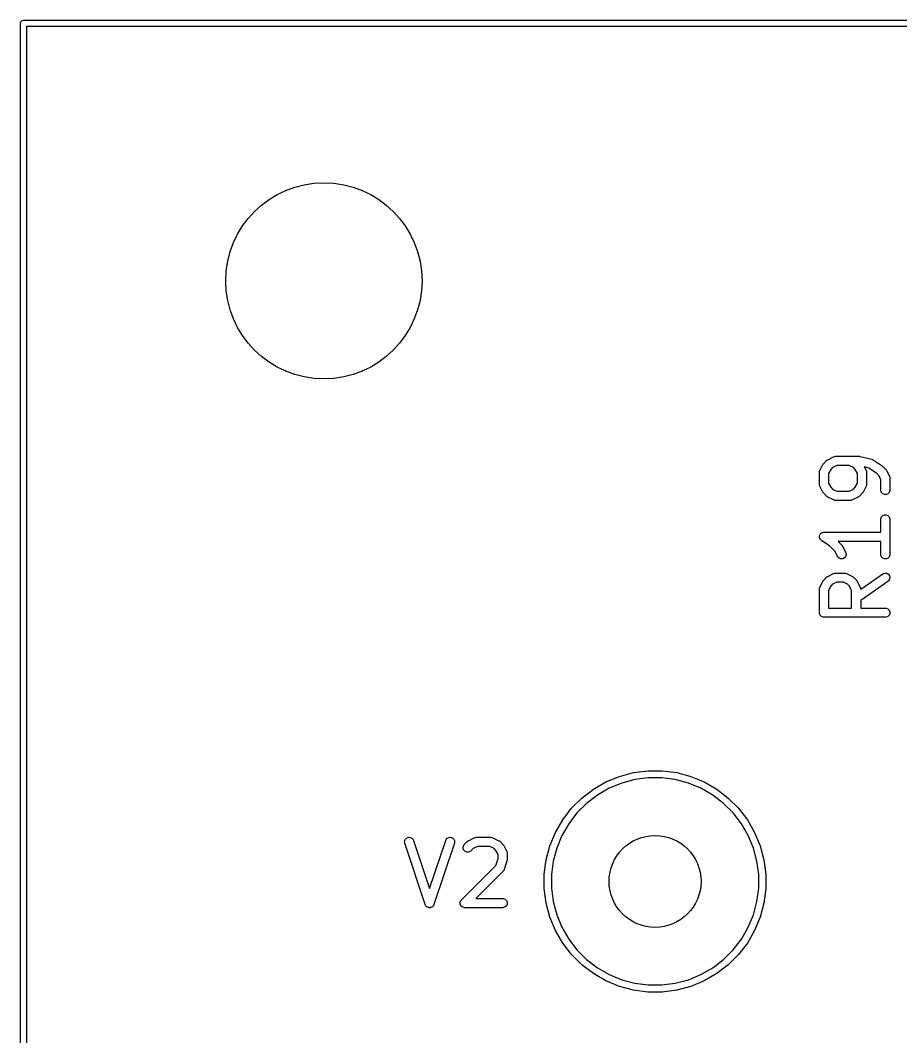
# Model space of a CAD drawing. Header units: millimetres. Extents: x 112.3 to 187.7, y -128.1 to -63.8.
# Drawn here: x 112.35 to 126.7, y -80.33 to -63.75 of the extents above; entities that cross this region are included whole.
import ezdxf

# ---------------------------------------------------------------- set-up
doc = ezdxf.new("R2010")
doc.units = ezdxf.units.MM
doc.layers.add('F.Silkscreen', color=41, linetype='CONTINUOUS', true_color=0xf2eda1)

msp = doc.modelspace()

# ---------------------------------------------------------------- linework, layer by layer
at = {"layer": 'F.Silkscreen', "linetype": 'CONTINUOUS'}
for p, q in [((112.35, -63.8), (112.353806, -63.780866)), ((112.35, -128.099999), (112.35, -63.8)), ((112.353806, -63.780866), (112.380866, -63.753806)), ((112.380866, -63.753806), (112.4, -63.75)), ((112.4, -63.75), (187.699999, -63.75)), ((112.45, -63.85), (112.45, -128.049999)), ((187.649999, -63.85), (112.45, -63.85)), ((125.449405, -70.9803), (125.497024, -70.932681)), ((125.497024, -70.932681), (125.502773, -70.927962)), ((125.502773, -70.927962), (125.504073, -70.926464)), ((125.504073, -70.926464), (125.506332, -70.925042)), ((125.506332, -70.925042), (125.508389, -70.923354)), ((125.508389, -70.923354), (125.510216, -70.922596)), ((125.510216, -70.922596), (125.516516, -70.918632)), ((125.516516, -70.918632), (125.611754, -70.871013)), ((125.611754, -70.871013), (125.625485, -70.865758)), ((125.625485, -70.865758), (125.628174, -70.865566)), ((125.628174, -70.865566), (125.630663, -70.864536)), ((125.630663, -70.864536), (125.645295, -70.863095)), ((125.645295, -70.863095), (126.026247, -70.863095)), ((126.026247, -70.863095), (126.0288, -70.863346)), ((126.0288, -70.863346), (126.029893, -70.863184)), ((126.029893, -70.863184), (126.035366, -70.863993)), ((126.035366, -70.863993), (126.040879, -70.864536)), ((126.040879, -70.864536), (126.0419, -70.864958)), ((126.0419, -70.864958), (126.044437, -70.865334)), ((126.044437, -70.865334), (126.234913, -70.912953)), ((126.234913, -70.912953), (126.243535, -70.916033)), ((126.243535, -70.916033), (126.245352, -70.916393)), ((126.245352, -70.916393), (126.246999, -70.917271)), ((126.246999, -70.917271), (126.248759, -70.9179)), ((126.248759, -70.9179), (126.250247, -70.919003)), ((126.250247, -70.919003), (126.258326, -70.92331)), ((126.258326, -70.92331), (126.401183, -71.018548)), ((125.379819, -71.128571), (125.38126, -71.113939)), ((125.379819, -71.319047), (125.379819, -71.128571)), ((125.38126, -71.113939), (125.382291, -71.111449)), ((125.382291, -71.111449), (125.382482, -71.108762)), ((125.382482, -71.108762), (125.387737, -71.09503)), ((125.387737, -71.09503), (125.435356, -70.999792)), ((125.435356, -70.999792), (125.43932, -70.993492)), ((125.43932, -70.993492), (125.440078, -70.991665)), ((125.440078, -70.991665), (125.441766, -70.989608)), ((125.441766, -70.989608), (125.443188, -70.987349)), ((125.443188, -70.987349), (125.444686, -70.986049)), ((125.444686, -70.986049), (125.449405, -70.9803)), ((125.564077, -71.07776), (125.529819, -71.146276)), ((125.594484, -71.047353), (125.564077, -71.07776)), ((125.663, -71.013095), (125.594484, -71.047353)), ((125.865685, -71.013095), (125.663, -71.013095)), ((125.934201, -71.047353), (125.865685, -71.013095)), ((125.964608, -71.07776), (125.934201, -71.047353)), ((125.998866, -71.146276), (125.964608, -71.07776)), ((126.185929, -71.055324), (126.111833, -71.0368)), ((126.111833, -71.0368), (126.140948, -71.09503)), ((126.140948, -71.09503), (126.146203, -71.108761)), ((126.146203, -71.108761), (126.146394, -71.11145)), ((126.146394, -71.11145), (126.147425, -71.113939)), ((126.147425, -71.113939), (126.148866, -71.128571)), ((126.148866, -71.128571), (126.148866, -71.319047)), ((126.311798, -71.139236), (126.185929, -71.055324)), ((126.345561, -71.172998), (126.311798, -71.139236)), ((126.401183, -71.018548), (126.401223, -71.018581)), ((126.401223, -71.018581), (126.401247, -71.018591)), ((126.401247, -71.018591), (126.406823, -71.023167)), ((126.406823, -71.023167), (126.412558, -71.027864)), ((126.412558, -71.027864), (126.412572, -71.027885)), ((126.412572, -71.027885), (126.412612, -71.027918)), ((126.412612, -71.027918), (126.460232, -71.075537)), ((126.460232, -71.075537), (126.46495, -71.081286)), ((126.46495, -71.081286), (126.46645, -71.082587)), ((126.46645, -71.082587), (126.467872, -71.084846)), ((126.467872, -71.084846), (126.46956, -71.086903)), ((126.46956, -71.086903), (126.470317, -71.08873)), ((126.470317, -71.08873), (126.474282, -71.09503)), ((126.474282, -71.09503), (126.521901, -71.190268)), ((125.529819, -71.146276), (125.529819, -71.301342)), ((125.529819, -71.301342), (125.564077, -71.369858)), ((125.964608, -71.369858), (125.998866, -71.301342)), ((125.998866, -71.301342), (125.998866, -71.146276)), ((126.379819, -71.241514), (126.345561, -71.172998)), ((126.379819, -71.414285), (126.379819, -71.241514)), ((126.521901, -71.190268), (126.527156, -71.203999)), ((126.527156, -71.203999), (126.527347, -71.206688)), ((126.527347, -71.206688), (126.528378, -71.209177)), ((126.528378, -71.209177), (126.529819, -71.223809)), ((126.529819, -71.223809), (126.529819, -71.414285)), ((125.38126, -71.333679), (125.379819, -71.319047)), ((125.382291, -71.336168), (125.38126, -71.333679)), ((125.382482, -71.338856), (125.382291, -71.336168)), ((125.387737, -71.352588), (125.382482, -71.338856)), ((125.435356, -71.447826), (125.387737, -71.352588)), ((125.43932, -71.454125), (125.435356, -71.447826)), ((125.440078, -71.455953), (125.43932, -71.454125)), ((125.441766, -71.458009), (125.440078, -71.455953)), ((125.443188, -71.460269), (125.441766, -71.458009)), ((125.444686, -71.461568), (125.443188, -71.460269)), ((125.449405, -71.467318), (125.444686, -71.461568)), ((125.497024, -71.514937), (125.449405, -71.467318)), ((125.564077, -71.369858), (125.594484, -71.400265)), ((125.594484, -71.400265), (125.663, -71.434523)), ((125.663, -71.434523), (125.865685, -71.434523)), ((125.865685, -71.434523), (125.934201, -71.400265)), ((125.934201, -71.400265), (125.964608, -71.369858)), ((126.07928, -71.467318), (126.031661, -71.514937)), ((126.083998, -71.461568), (126.07928, -71.467318)), ((126.085497, -71.460269), (126.083998, -71.461568)), ((126.086918, -71.458009), (126.085497, -71.460269)), ((126.088607, -71.455953), (126.086918, -71.458009)), ((126.089364, -71.454125), (126.088607, -71.455953)), ((126.093329, -71.447826), (126.089364, -71.454125)), ((126.140948, -71.352588), (126.093329, -71.447826)), ((126.146203, -71.338857), (126.140948, -71.352588)), ((126.146394, -71.336167), (126.146203, -71.338857)), ((126.147425, -71.333679), (126.146394, -71.336167)), ((126.148866, -71.319047), (126.147425, -71.333679)), ((126.38126, -71.428917), (126.379819, -71.414285)), ((126.392459, -71.455953), (126.38126, -71.428917)), ((126.413151, -71.476645), (126.392459, -71.455953)), ((126.517179, -71.455953), (126.496487, -71.476645)), ((126.528378, -71.428917), (126.517179, -71.455953)), ((126.529819, -71.414285), (126.528378, -71.428917)), ((125.502773, -71.519655), (125.497024, -71.514937)), ((125.504073, -71.521154), (125.502773, -71.519655)), ((125.506332, -71.522575), (125.504073, -71.521154)), ((125.508389, -71.524264), (125.506332, -71.522575)), ((125.510216, -71.525021), (125.508389, -71.524264)), ((125.516516, -71.528986), (125.510216, -71.525021)), ((125.611754, -71.576605), (125.516516, -71.528986)), ((125.625485, -71.58186), (125.611754, -71.576605)), ((125.628174, -71.582051), (125.625485, -71.58186)), ((125.630663, -71.583082), (125.628174, -71.582051)), ((125.645295, -71.584523), (125.630663, -71.583082)), ((125.88339, -71.584523), (125.645295, -71.584523)), ((125.898022, -71.583082), (125.88339, -71.584523)), ((125.900511, -71.58205), (125.898022, -71.583082)), ((125.903199, -71.58186), (125.900511, -71.58205)), ((125.916931, -71.576605), (125.903199, -71.58186)), ((126.012169, -71.528986), (125.916931, -71.576605)), ((126.018468, -71.525021), (126.012169, -71.528986)), ((126.020296, -71.524264), (126.018468, -71.525021)), ((126.022352, -71.522575), (126.020296, -71.524264)), ((126.024612, -71.521154), (126.022352, -71.522575)), ((126.025911, -71.519655), (126.024612, -71.521154)), ((126.031661, -71.514937), (126.025911, -71.519655)), ((126.440187, -71.487844), (126.413151, -71.476645)), ((126.469451, -71.487844), (126.440187, -71.487844)), ((126.496487, -71.476645), (126.469451, -71.487844)), ((126.379819, -71.890476), (126.38126, -71.875844)), ((126.379819, -72.10119), (126.379819, -71.890476)), ((126.38126, -71.875844), (126.392459, -71.848808)), ((126.392459, -71.848808), (126.413151, -71.828116)), ((126.413151, -71.828116), (126.440187, -71.816917)), ((126.440187, -71.816917), (126.469451, -71.816917)), ((126.469451, -71.816917), (126.496487, -71.828116)), ((126.496487, -71.828116), (126.517179, -71.848808)), ((126.517179, -71.848808), (126.528378, -71.875844)), ((126.528378, -71.875844), (126.529819, -71.890476)), ((126.529819, -71.890476), (126.529819, -72.461904)), ((125.389617, -72.141382), (125.392459, -72.134522)), ((125.392459, -72.134522), (125.397654, -72.129326)), ((125.397654, -72.129326), (125.401731, -72.123212)), ((125.401731, -72.123212), (125.4079, -72.11908)), ((125.4079, -72.11908), (125.413151, -72.11383)), ((125.413151, -72.11383), (125.41994, -72.111017)), ((125.41994, -72.111017), (125.426046, -72.106929)), ((125.426046, -72.106929), (125.433326, -72.105472)), ((125.433326, -72.105472), (125.440187, -72.102631)), ((125.440187, -72.102631), (125.454663, -72.101205)), ((125.454663, -72.101205), (125.45474, -72.10119)), ((125.45474, -72.10119), (125.454766, -72.101195)), ((125.454766, -72.101195), (125.454819, -72.10119)), ((125.454819, -72.10119), (126.379819, -72.10119)), ((125.379819, -72.176269), (125.38126, -72.168984)), ((125.38126, -72.183473), (125.379819, -72.176269)), ((125.38126, -72.161558), (125.384072, -72.154769)), ((125.38126, -72.168984), (125.38126, -72.161558)), ((125.38126, -72.190822), (125.38126, -72.183473)), ((125.384101, -72.197682), (125.38126, -72.190822)), ((125.384072, -72.154769), (125.385498, -72.147561)), ((125.385558, -72.204963), (125.384101, -72.197682)), ((125.385498, -72.147561), (125.389617, -72.141382)), ((125.389646, -72.211068), (125.385558, -72.204963)), ((125.392459, -72.217858), (125.389646, -72.211068)), ((125.397709, -72.223108), (125.392459, -72.217858)), ((125.401841, -72.229278), (125.397709, -72.223108)), ((125.413099, -72.238498), (125.401841, -72.229278)), ((125.413151, -72.23855), (125.413099, -72.238498)), ((125.413173, -72.238559), (125.413151, -72.23855)), ((125.413216, -72.238594), (125.413173, -72.238559)), ((125.549894, -72.329712), (125.413216, -72.238594)), ((126.379819, -72.25119), (125.683504, -72.25119)), ((125.683504, -72.25119), (125.745947, -72.313633)), ((126.379819, -72.461904), (126.379819, -72.25119)), ((125.631275, -72.411093), (125.549894, -72.329712)), ((125.673451, -72.495445), (125.631275, -72.411093)), ((125.745947, -72.313633), (125.750667, -72.319383)), ((125.750667, -72.319383), (125.752164, -72.320682)), ((125.752164, -72.320682), (125.753583, -72.322936)), ((125.753583, -72.322936), (125.755275, -72.324998)), ((125.755275, -72.324998), (125.756033, -72.32683)), ((125.756033, -72.32683), (125.759996, -72.333125)), ((125.759996, -72.333125), (125.807615, -72.428363)), ((125.807615, -72.428363), (125.81287, -72.442094)), ((125.81287, -72.442094), (125.814944, -72.471284)), ((126.38126, -72.476536), (126.379819, -72.461904)), ((126.529819, -72.461904), (126.528378, -72.476536)), ((125.681283, -72.507888), (125.673451, -72.495445)), ((125.703391, -72.527061), (125.681283, -72.507888)), ((125.731152, -72.536315), (125.703391, -72.527061)), ((125.760342, -72.534241), (125.731152, -72.536315)), ((125.786517, -72.521153), (125.760342, -72.534241)), ((125.80569, -72.499046), (125.786517, -72.521153)), ((125.814944, -72.471284), (125.80569, -72.499046)), ((126.392459, -72.503572), (126.38126, -72.476536)), ((126.413151, -72.524264), (126.392459, -72.503572)), ((126.440187, -72.535463), (126.413151, -72.524264)), ((126.469451, -72.535463), (126.440187, -72.535463)), ((126.496487, -72.524264), (126.469451, -72.535463)), ((126.517179, -72.503572), (126.496487, -72.524264)), ((126.528378, -72.476536), (126.517179, -72.503572)), ((125.516516, -72.823394), (125.611754, -72.775775)), ((125.611754, -72.775775), (125.625485, -72.77052)), ((125.625485, -72.77052), (125.628174, -72.770328)), ((125.628174, -72.770328), (125.630663, -72.769298)), ((125.630663, -72.769298), (125.645295, -72.767857)), ((125.645295, -72.767857), (125.788152, -72.767857)), ((125.788152, -72.767857), (125.802784, -72.769298)), ((125.802784, -72.769298), (125.805273, -72.770329)), ((125.805273, -72.770329), (125.807961, -72.77052)), ((125.807961, -72.77052), (125.821693, -72.775775)), ((125.821693, -72.775775), (125.916931, -72.823394)), ((126.053518, -73.032217), (126.41181, -72.781414)), ((126.41181, -72.781414), (126.424623, -72.774204)), ((126.424623, -72.774204), (126.453194, -72.767875)), ((126.453194, -72.767875), (126.482012, -72.77296)), ((126.482012, -72.77296), (126.50669, -72.788687)), ((126.50669, -72.788687), (126.523472, -72.812661)), ((125.387737, -72.999792), (125.435356, -72.904554)), ((125.435356, -72.904554), (125.43932, -72.898254)), ((125.43932, -72.898254), (125.440078, -72.896427)), ((125.440078, -72.896427), (125.441766, -72.89437)), ((125.441766, -72.89437), (125.443188, -72.892111)), ((125.443188, -72.892111), (125.444686, -72.890811)), ((125.444686, -72.890811), (125.449405, -72.885062)), ((125.449405, -72.885062), (125.497024, -72.837443)), ((125.497024, -72.837443), (125.502773, -72.832724)), ((125.502773, -72.832724), (125.504073, -72.831226)), ((125.504073, -72.831226), (125.506332, -72.829804)), ((125.506332, -72.829804), (125.508389, -72.828116)), ((125.508389, -72.828116), (125.510216, -72.827358)), ((125.510216, -72.827358), (125.516516, -72.823394)), ((125.594484, -72.952115), (125.564077, -72.982522)), ((125.663, -72.917857), (125.594484, -72.952115)), ((125.770447, -72.917857), (125.663, -72.917857)), ((125.838963, -72.952115), (125.770447, -72.917857)), ((125.86937, -72.982522), (125.838963, -72.952115)), ((125.916931, -72.823394), (125.92323, -72.827358)), ((125.92323, -72.827358), (125.925058, -72.828116)), ((125.925058, -72.828116), (125.927114, -72.829804)), ((125.927114, -72.829804), (125.929374, -72.831226)), ((125.929374, -72.831226), (125.930673, -72.832724)), ((125.930673, -72.832724), (125.936423, -72.837443)), ((125.936423, -72.837443), (125.984042, -72.885062)), ((125.984042, -72.885062), (125.98876, -72.890811)), ((125.98876, -72.890811), (125.990259, -72.892111)), ((125.990259, -72.892111), (125.99168, -72.89437)), ((125.99168, -72.89437), (125.993369, -72.896427)), ((125.993369, -72.896427), (125.994126, -72.898254)), ((125.994126, -72.898254), (125.998091, -72.904554)), ((125.998091, -72.904554), (126.04571, -72.999792)), ((126.497829, -72.904299), (126.053628, -73.215239)), ((126.508989, -72.894728), (126.497829, -72.904299)), ((126.524716, -72.870049), (126.508989, -72.894728)), ((126.523472, -72.812661), (126.529802, -72.841232)), ((126.529802, -72.841232), (126.524716, -72.870049)), ((125.379819, -73.033333), (125.38126, -73.018701)), ((125.379819, -73.414285), (125.379819, -73.033333)), ((125.38126, -73.018701), (125.382291, -73.016211)), ((125.382291, -73.016211), (125.382482, -73.013524)), ((125.382482, -73.013524), (125.387737, -72.999792)), ((125.564077, -72.982522), (125.529819, -73.051038)), ((125.529819, -73.051038), (125.529819, -73.339285)), ((125.903628, -73.051038), (125.86937, -72.982522)), ((125.903628, -73.339285), (125.903628, -73.051038)), ((126.04571, -72.999792), (126.050965, -73.013523)), ((126.050965, -73.013523), (126.051156, -73.016212)), ((126.051156, -73.016212), (126.052187, -73.018701)), ((126.052187, -73.018701), (126.053518, -73.032217)), ((126.053628, -73.215239), (126.053628, -73.339285)), ((125.38126, -73.428917), (125.379819, -73.414285)), ((125.392459, -73.455953), (125.38126, -73.428917)), ((125.413151, -73.476645), (125.392459, -73.455953)), ((125.529819, -73.339285), (125.903628, -73.339285)), ((126.053628, -73.339285), (126.454819, -73.339285)), ((126.454819, -73.339285), (126.469451, -73.340726)), ((126.469451, -73.340726), (126.496487, -73.351925)), ((126.496487, -73.351925), (126.517179, -73.372617)), ((126.517179, -73.455953), (126.496487, -73.476645)), ((126.517179, -73.372617), (126.528378, -73.399653)), ((126.528378, -73.428917), (126.517179, -73.455953)), ((126.528378, -73.399653), (126.528378, -73.428917)), ((125.440187, -73.487844), (125.413151, -73.476645)), ((125.454819, -73.489285), (125.440187, -73.487844)), ((126.454819, -73.489285), (125.454819, -73.489285)), ((126.469451, -73.487844), (126.454819, -73.489285)), ((126.496487, -73.476645), (126.469451, -73.487844)), ((121.899457, -76.17666), (122.118195, -76.086056)), ((122.118195, -76.086056), (122.346887, -76.024779)), ((122.346887, -76.024779), (122.58162, -75.993875)), ((122.589232, -76.11), (122.36959, -76.138917)), ((122.58162, -75.993875), (122.81838, -75.993875)), ((122.810768, -76.11), (122.589232, -76.11)), ((123.03041, -76.138917), (122.810768, -76.11)), ((122.81838, -75.993875), (123.053113, -76.024779)), ((123.053113, -76.024779), (123.281805, -76.086056)), ((123.281805, -76.086056), (123.500543, -76.17666)), ((121.694418, -76.29504), (121.899457, -76.17666)), ((121.950928, -76.281033), (121.759072, -76.391801)), ((122.155602, -76.196255), (121.950928, -76.281033)), ((122.36959, -76.138917), (122.155602, -76.196255)), ((123.244398, -76.196255), (123.03041, -76.138917)), ((123.449072, -76.281033), (123.244398, -76.196255)), ((123.640928, -76.391801), (123.449072, -76.281033)), ((123.500543, -76.17666), (123.705582, -76.29504)), ((121.33917, -76.606584), (121.506584, -76.43917)), ((121.506584, -76.43917), (121.694418, -76.29504)), ((121.759072, -76.391801), (121.583315, -76.526665)), ((123.816685, -76.526665), (123.640928, -76.391801)), ((123.705582, -76.29504), (123.893416, -76.43917)), ((123.893416, -76.43917), (124.06083, -76.606584)), ((121.19504, -76.794418), (121.33917, -76.606584)), ((121.583315, -76.526665), (121.426665, -76.683315)), ((123.973335, -76.683315), (123.816685, -76.526665)), ((124.06083, -76.606584), (124.20496, -76.794418)), ((121.426665, -76.683315), (121.291801, -76.859072)), ((124.108199, -76.859072), (123.973335, -76.683315)), ((121.07666, -76.999457), (121.19504, -76.794418)), ((121.291801, -76.859072), (121.181033, -77.050928)), ((124.218967, -77.050928), (124.108199, -76.859072)), ((124.20496, -76.794418), (124.32334, -76.999457)), ((118.61814, -77.135009), (118.631226, -77.108836)), ((118.631226, -77.108836), (118.653333, -77.089662)), ((118.653333, -77.089662), (118.681096, -77.080408)), ((118.681096, -77.080408), (118.710286, -77.082483)), ((118.710286, -77.082483), (118.736459, -77.095569)), ((118.736459, -77.095569), (118.755633, -77.117676)), ((119.291985, -77.117677), (119.311159, -77.09557)), ((119.311159, -77.09557), (119.337332, -77.082483)), ((119.337332, -77.082483), (119.366522, -77.080408)), ((119.366522, -77.080408), (119.394284, -77.089662)), ((119.394284, -77.089662), (119.416392, -77.108836)), ((119.416392, -77.108836), (119.429478, -77.13501)), ((119.656935, -77.135356), (119.752173, -77.087737)), ((119.752173, -77.087737), (119.765904, -77.082482)), ((119.765904, -77.082482), (119.768593, -77.08229)), ((119.768593, -77.08229), (119.771082, -77.08126)), ((119.771082, -77.08126), (119.785714, -77.079819)), ((119.785714, -77.079819), (120.023809, -77.079819)), ((120.023809, -77.079819), (120.038441, -77.08126)), ((120.038441, -77.08126), (120.04093, -77.082291)), ((120.04093, -77.082291), (120.043618, -77.082482)), ((120.043618, -77.082482), (120.05735, -77.087737)), ((120.05735, -77.087737), (120.152588, -77.135356)), ((120.986056, -77.218195), (121.07666, -76.999457)), ((121.181033, -77.050928), (121.096255, -77.255602)), ((124.303745, -77.255602), (124.218967, -77.050928)), ((124.32334, -76.999457), (124.413944, -77.218195)), ((118.616065, -77.164199), (118.61814, -77.135009)), ((118.619325, -77.178536), (118.616065, -77.164199)), ((118.952658, -78.178536), (118.619325, -77.178536)), ((118.755633, -77.117676), (118.761627, -77.131102)), ((118.761627, -77.131102), (119.023809, -77.917648)), ((119.023809, -77.917648), (119.285991, -77.131102)), ((119.428293, -77.178536), (119.09496, -78.178536)), ((119.285991, -77.131102), (119.291985, -77.117677)), ((119.431553, -77.1642), (119.428293, -77.178536)), ((119.429478, -77.13501), (119.431553, -77.1642)), ((119.569298, -77.235426), (119.580497, -77.208389)), ((119.569298, -77.264688), (119.569298, -77.235426)), ((119.580497, -77.291725), (119.569298, -77.264688)), ((119.580497, -77.208389), (119.589824, -77.197024)), ((119.589824, -77.197024), (119.637443, -77.149405)), ((119.637443, -77.149405), (119.643192, -77.144686)), ((119.643192, -77.144686), (119.644492, -77.143188)), ((119.644492, -77.143188), (119.646751, -77.141766)), ((119.646751, -77.141766), (119.648808, -77.140078)), ((119.648808, -77.140078), (119.650635, -77.13932)), ((119.650635, -77.13932), (119.656935, -77.135356)), ((119.734903, -77.264077), (119.69589, -77.30309)), ((119.803419, -77.229819), (119.734903, -77.264077)), ((120.006104, -77.229819), (119.803419, -77.229819)), ((120.07462, -77.264077), (120.006104, -77.229819)), ((120.105027, -77.294484), (120.07462, -77.264077)), ((120.152588, -77.135356), (120.158887, -77.13932)), ((120.158887, -77.13932), (120.160715, -77.140078)), ((120.160715, -77.140078), (120.162771, -77.141766)), ((120.162771, -77.141766), (120.165031, -77.143188)), ((120.165031, -77.143188), (120.16633, -77.144686)), ((120.16633, -77.144686), (120.17208, -77.149405)), ((120.17208, -77.149405), (120.219699, -77.197024)), ((120.219699, -77.197024), (120.224417, -77.202773)), ((120.224417, -77.202773), (120.225916, -77.204073)), ((120.225916, -77.204073), (120.227337, -77.206332)), ((120.227337, -77.206332), (120.229026, -77.208389)), ((120.229026, -77.208389), (120.229783, -77.210216)), ((120.229783, -77.210216), (120.233748, -77.216516)), ((120.233748, -77.216516), (120.281367, -77.311754)), ((120.924779, -77.446887), (120.986056, -77.218195)), ((121.096255, -77.255602), (121.038917, -77.46959)), ((124.361083, -77.46959), (124.303745, -77.255602)), ((124.413944, -77.218195), (124.475221, -77.446887)), ((119.601189, -77.312417), (119.580497, -77.291725)), ((119.628226, -77.323616), (119.601189, -77.312417)), ((119.657488, -77.323616), (119.628226, -77.323616)), ((119.684525, -77.312417), (119.657488, -77.323616)), ((119.69589, -77.30309), (119.684525, -77.312417)), ((120.101113, -77.542876), (120.139285, -77.428363)), ((120.139285, -77.363), (120.105027, -77.294484)), ((120.139285, -77.428363), (120.139285, -77.363)), ((120.281367, -77.311754), (120.286622, -77.325485)), ((120.286622, -77.325485), (120.286813, -77.328174)), ((120.286813, -77.328174), (120.287844, -77.330663)), ((120.287844, -77.330663), (120.289285, -77.345295)), ((120.289285, -77.440533), (120.288555, -77.447939)), ((120.289285, -77.345295), (120.289285, -77.440533)), ((119.542205, -78.101786), (120.101113, -77.542876)), ((120.237817, -77.607107), (120.231823, -77.620533)), ((120.285436, -77.464251), (120.237817, -77.607107)), ((120.287085, -77.456995), (120.285436, -77.464251)), ((120.287844, -77.455165), (120.287085, -77.456995)), ((120.288105, -77.452511), (120.287844, -77.455165)), ((120.288696, -77.449914), (120.288105, -77.452511)), ((120.288555, -77.447939), (120.288696, -77.449914)), ((120.893875, -77.68162), (120.924779, -77.446887)), ((121.038917, -77.46959), (121.01, -77.689232)), ((124.39, -77.689232), (124.361083, -77.46959)), ((124.475221, -77.446887), (124.506125, -77.68162)), ((120.219699, -77.636423), (119.776304, -78.079819)), ((120.229027, -77.625058), (120.219699, -77.636423)), ((120.230058, -77.622567), (120.229027, -77.625058)), ((120.231823, -77.620533), (120.230058, -77.622567)), ((120.893875, -77.689232), (120.893875, -77.68162)), ((120.893875, -77.91838), (120.893875, -77.689232)), ((121.01, -77.689232), (121.01, -77.910768)), ((124.39, -77.910768), (124.39, -77.689232)), ((124.506125, -77.68162), (124.506125, -77.91838)), ((120.924779, -78.153113), (120.893875, -77.91838)), ((121.01, -77.910768), (121.038917, -78.13041)), ((124.361083, -78.13041), (124.39, -77.910768)), ((124.506125, -77.91838), (124.475221, -78.153113)), ((119.532878, -78.113151), (119.542205, -78.101786)), ((119.776304, -78.079819), (120.214285, -78.079819)), ((120.214285, -78.079819), (120.228917, -78.08126)), ((120.228917, -78.08126), (120.255953, -78.092459)), ((120.255953, -78.092459), (120.276645, -78.113151)), ((118.958652, -78.191961), (118.952658, -78.178536)), ((118.962162, -78.196008), (118.958652, -78.191961)), ((118.964559, -78.200802), (118.962162, -78.196008)), ((118.971667, -78.206967), (118.964559, -78.200802)), ((118.977826, -78.214068), (118.971667, -78.206967)), ((118.982615, -78.216462), (118.977826, -78.214068)), ((118.986666, -78.219976), (118.982615, -78.216462)), ((118.995591, -78.22295), (118.986666, -78.219976)), ((119.003999, -78.227155), (118.995591, -78.22295)), ((119.009343, -78.227534), (119.003999, -78.227155)), ((119.014429, -78.22923), (119.009343, -78.227534)), ((119.023809, -78.228563), (119.014429, -78.22923)), ((119.033189, -78.22923), (119.023809, -78.228563)), ((119.038274, -78.227534), (119.033189, -78.22923)), ((119.043619, -78.227155), (119.038274, -78.227534)), ((119.052029, -78.222949), (119.043619, -78.227155)), ((119.060951, -78.219976), (119.052029, -78.222949)), ((119.064998, -78.216465), (119.060951, -78.219976)), ((119.069792, -78.214069), (119.064998, -78.216465)), ((119.075955, -78.206963), (119.069792, -78.214069)), ((119.083059, -78.200802), (119.075955, -78.206963)), ((119.085454, -78.19601), (119.083059, -78.200802)), ((119.088966, -78.191962), (119.085454, -78.19601)), ((119.09496, -78.178536), (119.088966, -78.191962)), ((119.521679, -78.140187), (119.532878, -78.113151)), ((119.521679, -78.169451), (119.521679, -78.140187)), ((119.532878, -78.196487), (119.521679, -78.169451)), ((119.55357, -78.217179), (119.532878, -78.196487)), ((119.580606, -78.228378), (119.55357, -78.217179)), ((119.595238, -78.229819), (119.580606, -78.228378)), ((120.214285, -78.229819), (119.595238, -78.229819)), ((120.228917, -78.228378), (120.214285, -78.229819)), ((120.255953, -78.217179), (120.228917, -78.228378)), ((120.276645, -78.196487), (120.255953, -78.217179)), ((120.276645, -78.113151), (120.287844, -78.140187)), ((120.287844, -78.169451), (120.276645, -78.196487)), ((120.287844, -78.140187), (120.287844, -78.169451)), ((120.986056, -78.381805), (120.924779, -78.153113)), ((121.038917, -78.13041), (121.096255, -78.344398)), ((124.303745, -78.344398), (124.361083, -78.13041)), ((124.475221, -78.153113), (124.413944, -78.381805)), ((121.07666, -78.600543), (120.986056, -78.381805)), ((121.096255, -78.344398), (121.181033, -78.549072)), ((124.218967, -78.549072), (124.303745, -78.344398)), ((124.413944, -78.381805), (124.32334, -78.600543)), ((121.19504, -78.805582), (121.07666, -78.600543)), ((121.181033, -78.549072), (121.291801, -78.740928)), ((124.108199, -78.740928), (124.218967, -78.549072)), ((124.32334, -78.600543), (124.20496, -78.805582)), ((121.291801, -78.740928), (121.426665, -78.916685)), ((123.973335, -78.916685), (124.108199, -78.740928)), ((121.33917, -78.993416), (121.19504, -78.805582)), ((121.426665, -78.916685), (121.583315, -79.073335)), ((123.816685, -79.073335), (123.973335, -78.916685)), ((124.20496, -78.805582), (124.06083, -78.993416)), ((121.506584, -79.16083), (121.33917, -78.993416)), ((121.583315, -79.073335), (121.759072, -79.208199)), ((123.640928, -79.208199), (123.816685, -79.073335)), ((124.06083, -78.993416), (123.893416, -79.16083)), ((121.694418, -79.30496), (121.506584, -79.16083)), ((121.759072, -79.208199), (121.950928, -79.318967)), ((123.449072, -79.318967), (123.640928, -79.208199)), ((123.893416, -79.16083), (123.705582, -79.30496)), ((121.899457, -79.42334), (121.694418, -79.30496)), ((122.118195, -79.513944), (121.899457, -79.42334)), ((121.950928, -79.318967), (122.155602, -79.403745)), ((122.155602, -79.403745), (122.36959, -79.461083)), ((123.03041, -79.461083), (123.244398, -79.403745)), ((123.244398, -79.403745), (123.449072, -79.318967)), ((123.500543, -79.42334), (123.281805, -79.513944)), ((123.705582, -79.30496), (123.500543, -79.42334)), ((122.346887, -79.575221), (122.118195, -79.513944)), ((122.58162, -79.606125), (122.346887, -79.575221)), ((122.36959, -79.461083), (122.589232, -79.49)), ((122.589232, -79.49), (122.810768, -79.49)), ((122.810768, -79.49), (123.03041, -79.461083)), ((123.053113, -79.575221), (122.81838, -79.606125)), ((123.281805, -79.513944), (123.053113, -79.575221)), ((122.81838, -79.606125), (122.58162, -79.606125))]:
    msp.add_line(p, q, dxfattribs=at)
at = {"layer": 'F.Silkscreen'}
for centre, radius in [((117.3, -68), 1.6), ((117.3, -68), 1.6), ((117.3, -68), 1.599999), ((122.7, -77.8), 0.75), ((122.7, -77.8), 0.75), ((122.7, -77.8), 0.75)]:
    msp.add_circle(centre, radius, dxfattribs=at)

doc.saveas('drawing.dxf')
